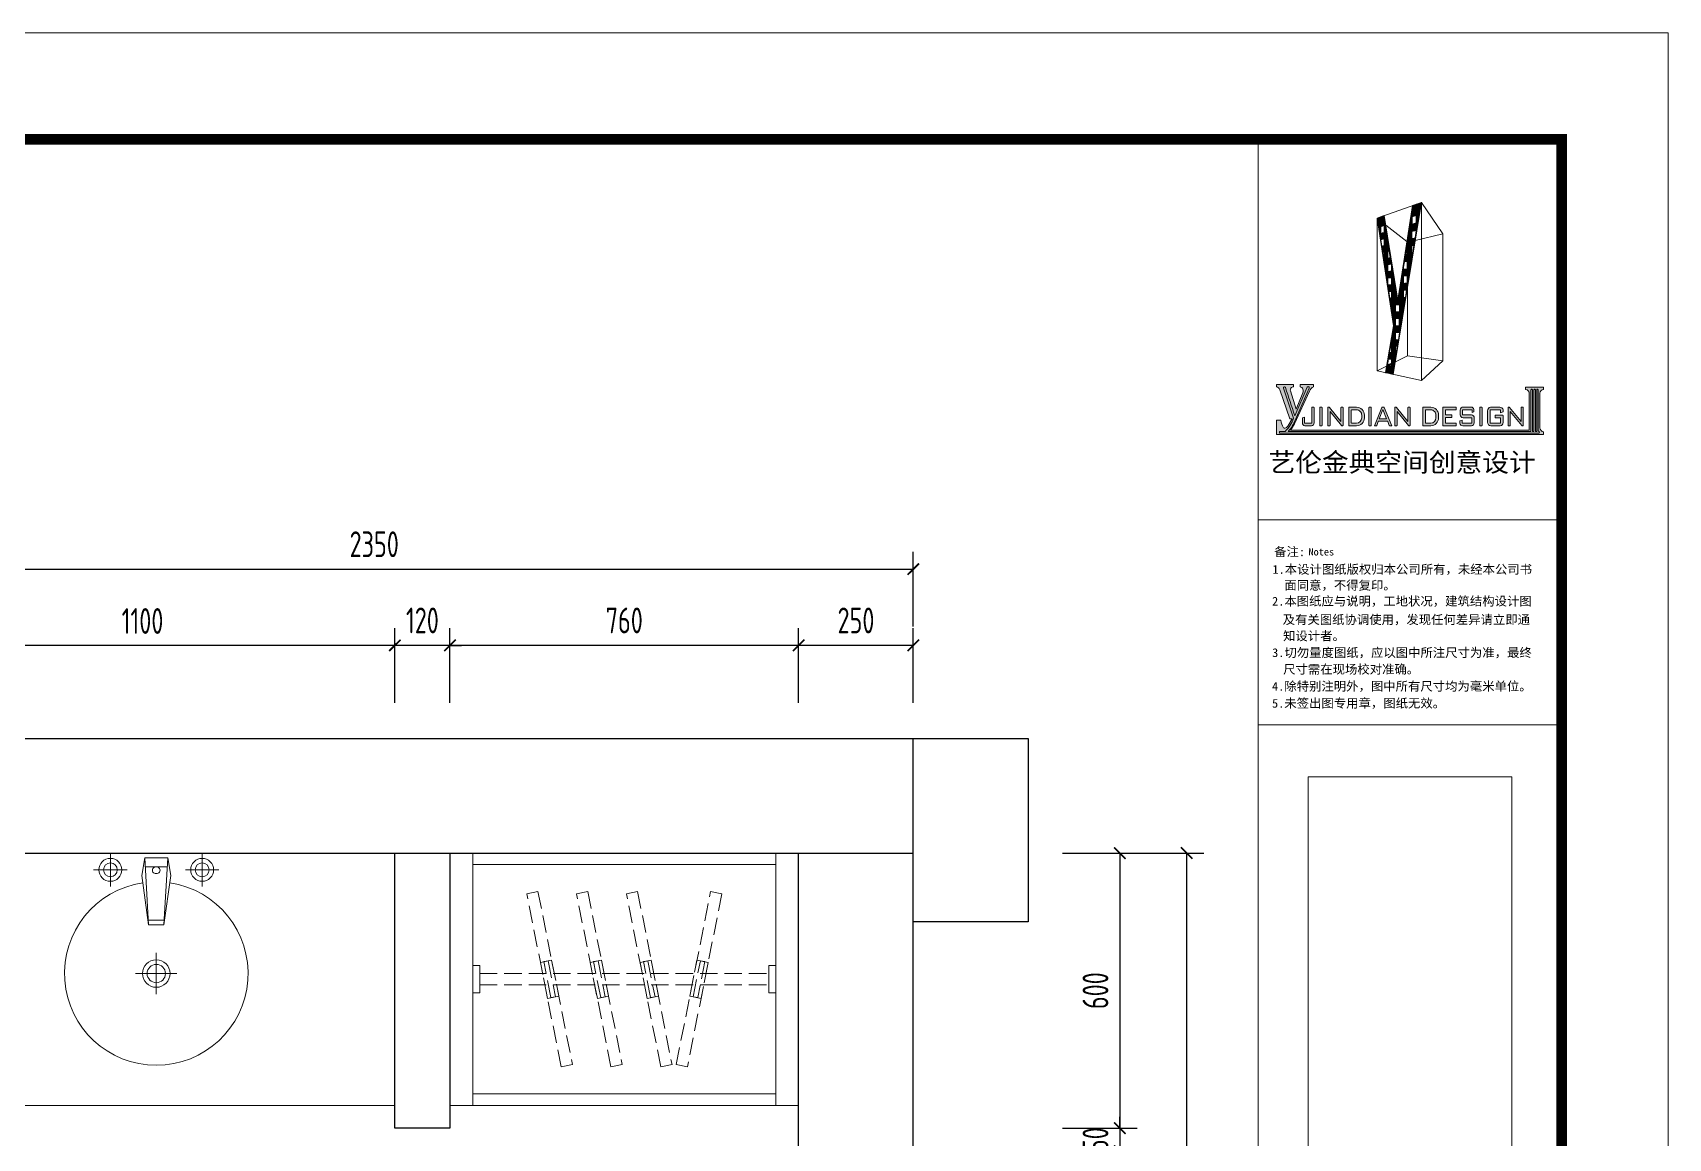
# Model space of a CAD drawing. Header units: millimetres. Extents: x 84706 to 155398, y -6776 to 36429.
# Drawn here: x 90898 to 94463, y 23745 to 26155 of the extents above; entities that cross this region are included whole.
import ezdxf
from ezdxf.enums import TextEntityAlignment as Align

# ---------------------------------------------------------------- set-up
doc = ezdxf.new("R2010")
doc.units = ezdxf.units.MM
doc.linetypes.add('DASH', pattern=[8.89, 6.35, -2.54])
doc.layers.get('Defpoints').update_dxf_attribs({"color": 250})
for name, color, linetype, lineweight in [('Drawing【图框、表格】', 150, 'Continuous', 0), ('FF-FIXT【洁具】', 31, 'Continuous', 0), ('FF-【活动成品家具】', 51, 'Continuous', 0), ('RC-dimensions', 44, 'Continuous', 0)]:
    doc.layers.add(name, color=color, linetype=linetype, lineweight=lineweight)
doc.layers.add('WALL_NEW【新建墙体】', color=4, linetype='Continuous')
doc.layers.add('WALL【墙体】', color=7, linetype='Continuous')
doc.styles.add('宋体', font='', dxfattribs={"width": 0.8})
doc.styles.add('尺寸标注', font='ARCHS.SHX', dxfattribs={"width": 0.8})
doc.styles.add('黑体', font='simhei.ttf', dxfattribs={"width": 0.7})
doc.styles.get('宋体').set_extended_font_data('SimSun')
doc.dimstyles.new('海龙1：25', dxfattribs={"dimscale": 25, "dimtxt": 2.25, "dimasz": 1, "dimexe": 1.5, "dimexo": 1, "dimgap": 1, "dimtad": 1, "dimdec": 0, "dimrnd": 5, "dimdsep": 46, "dimtxsty": '尺寸标注', "dimblk": 'ARCHTICK', "dimblk1": 'ARCHTICK', "dimblk2": 'ARCHTICK', "dimcen": 1, "dimclrd": 44, "dimclre": 44, "dimclrt": 2, "dimadec": 0, "dimazin": 0, "dimtfac": 1, "dimtdec": 0, "dimtix": 1, "dimtmove": 2, "dimatfit": 3, "dimldrblk": 'hl_arrow2', "dimfxl": 0, "dimarcsym": 0})

# ---------------------------------------------------------------- blocks, each defined once
blk = doc.blocks.new('_ArchTick')
at = {"color": 2, "linetype": 'ByBlock', "const_width": 0.15}
blk.add_lwpolyline([(-0.5, -0.5), (0.5, 0.5)], dxfattribs=at)
blk = doc.blocks.new('*D48')
at = {"layer": 'Defpoints', "color": 0, "transparency": 16777216}
for p in [(92967.6, 24366.4), (92967.6, 23766.4), (93267.6, 23766.4)]:
    blk.add_point(p, dxfattribs=at)
at = {"layer": 'RC-dimensions', "color": 44, "lineweight": -2, "transparency": 16777216}
for p, q in [((93142.6, 24366.4), (93305.1, 24366.4)), ((93267.6, 24366.4), (93267.6, 23766.4)), ((93142.6, 23766.4), (93305.1, 23766.4))]:
    blk.add_line(p, q, dxfattribs=at)
at = {"layer": 'RC-dimensions', "color": 44, "lineweight": -2, "transparency": 16777216, "xscale": 25, "yscale": 25, "zscale": 25}
for p, rotation in [((93267.6, 24366.4), 90), ((93267.6, 23766.4), 270)]:
    blk.add_blockref('_ArchTick', p, dxfattribs=dict(at, rotation=rotation))
at = {"layer": 'RC-dimensions', "color": 2, "transparency": 16777216, "insert": (93214.5, 24066.4), "char_height": 56.25, "attachment_point": 5, "rotation": 90, "style": '尺寸标注'}
blk.add_mtext('600', dxfattribs=at)
blk = doc.blocks.new('hl_arrow2')
at = {"color": 2}
blk.add_line((-0.22, 0), (-1, 0), dxfattribs=at)
blk.add_lwpolyline([(-0.22, 0), (-0.86, -0.69), (-0.65, -0.86), (0, 0), (-0.65, 0.86), (-0.86, 0.69)], close=True, dxfattribs=at)
for points in [[(-0.86, 0.69), (-0.65, 0.86), (-0.22, 0), (0, 0)], [(-0.86, -0.69), (-0.65, -0.86), (-0.22, 0), (0, 0)]]:
    blk.add_solid(points, dxfattribs=at)
blk = doc.blocks.new('*D49')
at = {"layer": 'Defpoints', "color": 0, "transparency": 16777216}
for p in [(92567.5, 24819.4), (92567.5, 24519.4), (92817.5, 24519.4)]:
    blk.add_point(p, dxfattribs=at)
at = {"layer": 'RC-dimensions', "color": 44, "lineweight": -2, "transparency": 16777216}
for p, q in [((92567.5, 24694.4), (92567.5, 24856.9)), ((92817.5, 24694.4), (92817.5, 24856.9)), ((92817.5, 24819.4), (92567.5, 24819.4))]:
    blk.add_line(p, q, dxfattribs=at)
at = {"layer": 'RC-dimensions', "color": 44, "lineweight": -2, "transparency": 16777216, "xscale": 25, "yscale": 25, "zscale": 25, "rotation": 180}
blk.add_blockref('_ArchTick', (92567.5, 24819.4), dxfattribs=at)
at = {"layer": 'RC-dimensions', "color": 44, "lineweight": -2, "transparency": 16777216, "xscale": 25, "yscale": 25, "zscale": 25}
blk.add_blockref('_ArchTick', (92817.5, 24819.4), dxfattribs=at)
at = {"layer": 'RC-dimensions', "color": 2, "transparency": 16777216, "insert": (92692.5, 24873.7), "char_height": 56.25, "attachment_point": 5, "style": '尺寸标注'}
blk.add_mtext('250', dxfattribs=at)
blk = doc.blocks.new('*D50')
at = {"layer": 'Defpoints', "color": 0, "transparency": 16777216}
for p in [(91807.5, 24819.4), (91807.5, 24519.4), (92567.5, 24519.4)]:
    blk.add_point(p, dxfattribs=at)
at = {"layer": 'RC-dimensions', "color": 44, "lineweight": -2, "transparency": 16777216}
for p, q in [((91807.5, 24694.4), (91807.5, 24856.9)), ((92567.5, 24694.4), (92567.5, 24856.9)), ((92567.5, 24819.4), (91807.5, 24819.4))]:
    blk.add_line(p, q, dxfattribs=at)
at = {"layer": 'RC-dimensions', "color": 44, "lineweight": -2, "transparency": 16777216, "xscale": 25, "yscale": 25, "zscale": 25, "rotation": 180}
blk.add_blockref('_ArchTick', (91807.5, 24819.4), dxfattribs=at)
at = {"layer": 'RC-dimensions', "color": 44, "lineweight": -2, "transparency": 16777216, "xscale": 25, "yscale": 25, "zscale": 25}
blk.add_blockref('_ArchTick', (92567.5, 24819.4), dxfattribs=at)
at = {"layer": 'RC-dimensions', "color": 2, "transparency": 16777216, "insert": (92187.5, 24873.7), "char_height": 56.25, "attachment_point": 5, "style": '尺寸标注'}
blk.add_mtext('760', dxfattribs=at)
blk = doc.blocks.new('洗手台40')
at = {"color": 8}
for p, q in [((194.8, 336.5), (194.8, 263.5)), ((231.3, 300), (158.3, 300)), ((-31.3, 245.1), (-31.3, 154.9)), ((182.2, 231.4), (74.6, 216.7)), ((221.1, 225), (74.6, 216.7)), ((74.6, 216.7), (74.6, 200)), ((84.7, 217.2), (84.7, 200)), ((221.1, 225), (182.2, 231.4)), ((201.4, 223.9), (201.4, 200)), ((221.1, 225), (221.1, 200)), ((13.8, 200), (-76.3, 200)), ((74.6, 183.3), (74.6, 200)), ((221.1, 175), (74.6, 183.3)), ((182.2, 168.6), (74.6, 183.3)), ((84.7, 182.8), (84.7, 200)), ((201.4, 176.1), (201.4, 200)), ((221.1, 175), (221.1, 200)), ((221.1, 175), (182.2, 168.6)), ((194.8, 136.5), (194.8, 63.5)), ((231.3, 100), (158.3, 100))]:
    blk.add_line(p, q, dxfattribs=at)
for centre, radius in [((194.8, 300), 25), ((194.8, 300), 15), ((-31.3, 200), 30), ((-31.3, 200), 20), ((194.8, 100), 25), ((194.8, 100), 15)]:
    blk.add_circle(centre, radius, dxfattribs=at)
blk.add_arc((-31.3, 200), 200, 8.4238, 351.5762)
for centre, start, end in [((194, 201.2), 350.5252, 189.4748), ((194, 198.8), 170.5252, 9.4748)]:
    blk.add_arc(centre, 7.19, start, end, dxfattribs=at)
blk = doc.blocks.new('*D51')
at = {"layer": 'Defpoints', "color": 0, "transparency": 16777216}
for p in [(90587.5, 24819.4), (90587.5, 24519.4), (91687.5, 24519.4)]:
    blk.add_point(p, dxfattribs=at)
at = {"layer": 'RC-dimensions', "color": 44, "lineweight": -2, "transparency": 16777216}
for p, q in [((90587.5, 24694.4), (90587.5, 24856.9)), ((91687.5, 24694.4), (91687.5, 24856.9)), ((91687.5, 24819.4), (90587.5, 24819.4))]:
    blk.add_line(p, q, dxfattribs=at)
at = {"layer": 'RC-dimensions', "color": 44, "lineweight": -2, "transparency": 16777216, "xscale": 25, "yscale": 25, "zscale": 25, "rotation": 180}
blk.add_blockref('_ArchTick', (90587.5, 24819.4), dxfattribs=at)
at = {"layer": 'RC-dimensions', "color": 44, "lineweight": -2, "transparency": 16777216, "xscale": 25, "yscale": 25, "zscale": 25}
blk.add_blockref('_ArchTick', (91687.5, 24819.4), dxfattribs=at)
at = {"layer": 'RC-dimensions', "color": 2, "transparency": 16777216, "insert": (91137.5, 24872.5), "char_height": 56.25, "attachment_point": 5, "style": '尺寸标注'}
blk.add_mtext('1100', dxfattribs=at)
blk = doc.blocks.new('*D52')
at = {"layer": 'Defpoints', "color": 0, "transparency": 16777216}
for p in [(91687.5, 24819.4), (91687.5, 24519.4), (91807.5, 24519.4)]:
    blk.add_point(p, dxfattribs=at)
at = {"layer": 'RC-dimensions', "color": 44, "lineweight": -2, "transparency": 16777216}
for p, q in [((91687.5, 24694.4), (91687.5, 24856.9)), ((91807.5, 24694.4), (91807.5, 24856.9)), ((91687.5, 24819.4), (91662.5, 24819.4)), ((91807.5, 24819.4), (91687.5, 24819.4)), ((91807.5, 24819.4), (91832.5, 24819.4))]:
    blk.add_line(p, q, dxfattribs=at)
at = {"layer": 'RC-dimensions', "color": 44, "lineweight": -2, "transparency": 16777216, "xscale": 25, "yscale": 25, "zscale": 25}
blk.add_blockref('_ArchTick', (91687.5, 24819.4), dxfattribs=at)
at = {"layer": 'RC-dimensions', "color": 44, "lineweight": -2, "transparency": 16777216, "xscale": 25, "yscale": 25, "zscale": 25, "rotation": 180}
blk.add_blockref('_ArchTick', (91807.5, 24819.4), dxfattribs=at)
at = {"layer": 'RC-dimensions', "color": 2, "transparency": 16777216, "insert": (91747.5, 24873.7), "char_height": 56.25, "attachment_point": 5, "style": '尺寸标注'}
blk.add_mtext('120', dxfattribs=at)
blk = doc.blocks.new('*D58')
at = {"layer": 'Defpoints', "color": 0, "transparency": 16777216}
for p in [(92967.6, 23766.4), (92967.6, 23716.4), (93267.6, 23716.4)]:
    blk.add_point(p, dxfattribs=at)
at = {"layer": 'RC-dimensions', "color": 44, "lineweight": -2, "transparency": 16777216}
for p, q in [((93267.6, 23766.4), (93267.6, 23791.4)), ((93142.6, 23766.4), (93305.1, 23766.4)), ((93267.6, 23766.4), (93267.6, 23716.4)), ((93142.6, 23716.4), (93305.1, 23716.4)), ((93267.6, 23716.4), (93267.6, 23691.4))]:
    blk.add_line(p, q, dxfattribs=at)
at = {"layer": 'RC-dimensions', "color": 44, "lineweight": -2, "transparency": 16777216, "xscale": 25, "yscale": 25, "zscale": 25}
for p, rotation in [((93267.6, 23766.4), 270), ((93267.6, 23716.4), 90)]:
    blk.add_blockref('_ArchTick', p, dxfattribs=dict(at, rotation=rotation))
at = {"layer": 'RC-dimensions', "color": 2, "transparency": 16777216, "insert": (93214.5, 23741.4), "char_height": 56.25, "attachment_point": 5, "rotation": 90, "style": '尺寸标注'}
blk.add_mtext('50', dxfattribs=at)
blk = doc.blocks.new('海龍_09052443')
at = {"linetype": 'Continuous'}
h = blk.add_hatch(dxfattribs=at)
h.set_pattern_fill('ANSI31', color=256, scale=1.69344, angle=135)
h.set_pattern_definition([(180, (5592.6876, -2616.6764), (-8e-16, -2.688336), [])])
h.paths.add_polyline_path([(9297.8, -864), (9297.8, -898.5), (9317.9, -892.8), (9317.9, -857.4)], flags=16)
h.paths.add_polyline_path([(9297.5, -932.4), (9297.5, -967.2), (9312.4, -963.1), (9318, -927.6)], flags=16)
h.paths.add_polyline_path([(9297.7, -1000.9), (9297.6, -1035.6), (9300.9, -1034.9), (9307, -999)], flags=16)
h.paths.add_polyline_path([(9275.3, -1039.9), (9275.3, -1006.2), (9273.1, -1006.2), (9268.1, -1041.6)], flags=16)
h.paths.add_polyline_path([(9258.5, -1110), (9275, -1107.9), (9275, -1073.3), (9262.6, -1075.7), (9258.5, -1099.6)], flags=16)
h.paths.add_polyline_path([(9258.2, -1143.1), (9258.2, -1176.9), (9274.7, -1174.9), (9274.7, -1140.6)], flags=16)
h.paths.add_polyline_path([(9258.3, -1209.6), (9258.3, -1243.5), (9266.6, -1242.7), (9272.2, -1208.1)], flags=16)
h.paths.add_polyline_path([(9235.6, -1244.2), (9238.3, -1244.3), (9238.3, -1230.2), (9237.7, -1230.2)], flags=16)
h.paths.add_polyline_path([(9258.3, -1275.9), (9258.3, -1289.6), (9258.8, -1289.6), (9261, -1275.9)], flags=16)
h.paths.add_polyline_path([(9185, -1559), (9201.6, -1551.3), (9201.6, -1532.9), (9186.2, -1531.4)], flags=16)
h.paths.add_polyline_path([(9220.2, -1471.5), (9220.2, -1504.4), (9223.1, -1504.4), (9228.6, -1472.1)], flags=16)
h.paths.add_polyline_path([(9197.7, -1469.1), (9201.5, -1469.1), (9201.5, -1501.6), (9192.4, -1500)], flags=16)
h.paths.add_polyline_path([(9220.3, -1407.1), (9220.3, -1439.3), (9233.7, -1441), (9239, -1407.9)], flags=16)
h.paths.add_polyline_path([(9220.1, -1341.7), (9238.2, -1341.7), (9238.2, -1375.6), (9220.1, -1375.6)], flags=16)
h.paths.add_polyline_path([(9220.3, -1276.6), (9238.4, -1276.6), (9238.4, -1310), (9220.3, -1310)], flags=16)
h.paths.add_polyline_path([(9201.7, -1277.4), (9201.7, -1291.2), (9200.8, -1291.2), (9199.1, -1277.4)], flags=16)
h.paths.add_polyline_path([(9201.5, -1213.8), (9201.5, -1246.3), (9193.9, -1246.3), (9189.1, -1214.3)], flags=16)
h.paths.add_polyline_path([(9220.3, -1215.3), (9220.3, -1245), (9225.6, -1245), (9221.3, -1215.3)], flags=16)
h.paths.add_polyline_path([(9201.5, -1150.1), (9201.5, -1182.3), (9185, -1184), (9185, -1151.7)], flags=16)
h.paths.add_polyline_path([(9184.9, -1088.5), (9184.9, -1121.3), (9201.6, -1118.2), (9201.6, -1086.1)], flags=16)
h.paths.add_polyline_path([(9167, -1029.7), (9167, -1061.4), (9165, -1061.4), (9160.7, -1031.2)], flags=16)
h.paths.add_polyline_path([(9184.9, -1025.5), (9184.9, -1057.7), (9195.6, -1055.7), (9190.8, -1024.9)], flags=16)
h.paths.add_polyline_path([(9166.9, -999.2), (9166.9, -967.4), (9151.2, -971.6), (9155.9, -1001.9)], flags=16)
h.paths.add_polyline_path([(9150.9, -910.4), (9167.1, -905), (9167.1, -937), (9150.9, -941.6)], flags=16)
h.paths.add_polyline_path([(9134.2, -869.8), (9210.3, -1375.9), (9173.3, -1595.4), (9209.7, -1603.4), (9341.8, -796.8), (9299.8, -811.6), (9230.8, -1254.6), (9167.1, -858.3)])
edge = h.paths.add_edge_path(flags=16)
edge.add_line((9188.5, -1562.9), (9201.4, -1556.1))
edge.add_line((9201.4, -1556.1), (9201.4, -1565.1))
edge.add_line((9201.4, -1565.1), (9188.7, -1562.8))
h = blk.add_hatch(color=256, dxfattribs=at)
h.dxf.hatch_style = 1
h.paths.add_polyline_path([(9830.4, -1663), (9830.4, -1674.3, -0.378411), (9848, -1693.4), (9848, -1865), (8727.3, -1865, 0.067121), (8745.9, -1836.3), (8816.2, -1681.9, -0.171185), (8835.6, -1661.8), (8835.6, -1651.3), (8772.6, -1651.3), (8772.6, -1661.5, -0.43255), (8786.5, -1688.8), (8755.1, -1767), (8727.6, -1681.3, -0.517739), (8742, -1661.7), (8742, -1651.2), (8661.7, -1651.2), (8661.7, -1661.9, -0.258587), (8677.1, -1675.3), (8725, -1811.9), (8734.9, -1811.9), (8714.5, -1846.4, -0.216984), (8702.7, -1855.8, -0.388186), (8693.3, -1851.5, -0.125983), (8682.9, -1818.8), (8661.5, -1818.8), (8661.5, -1885.2), (9915.2, -1885.2), (9915.2, -1873.5, -0.382762), (9897.9, -1854.7), (9897.9, -1691.7, -0.402491), (9915.1, -1673.8), (9915.1, -1663)])
h = blk.add_hatch(color=256, dxfattribs=at)
h.dxf.hatch_style = 1
edge = h.paths.add_edge_path()
edge.add_line((9748.4, -1842.7), (9748.4, -1759.5))
edge.add_arc((9750.3, -1759.5), 1.88, 90, 180, ccw=False)
edge.add_line((9750.3, -1757.6), (9754.4, -1757.6))
edge.add_arc((9754.4, -1759.5), 1.88, 39.06121, 90, ccw=False)
edge.add_line((9755.8, -1758.3), (9809.9, -1825))
edge.add_line((9809.9, -1825), (9809.9, -1759.6))
edge.add_arc((9811.8, -1759.6), 1.88, 90, 180, ccw=False)
edge.add_line((9811.8, -1757.7), (9817.5, -1757.7))
edge.add_arc((9817.5, -1759.6), 1.88, 0, 90, ccw=False)
edge.add_line((9819.4, -1759.6), (9819.4, -1842.6))
edge.add_arc((9817.5, -1842.6), 1.88, -90, 0, ccw=False)
edge.add_line((9817.5, -1844.5), (9813.9, -1844.5))
edge.add_arc((9813.9, -1842.6), 1.88, 219.0942, 270, ccw=False)
edge.add_line((9812.4, -1843.8), (9758.5, -1777.4))
edge.add_line((9758.5, -1777.4), (9758.5, -1842.7))
edge.add_arc((9756.7, -1842.7), 1.88, -90, 0, ccw=False)
edge.add_line((9756.7, -1844.6), (9750.3, -1844.6))
edge.add_arc((9750.3, -1842.7), 1.88, 180, 270, ccw=False)
edge = h.paths.add_edge_path(flags=16)
edge.add_line((9361, -1772.1), (9361, -1830.5))
edge.add_arc((9362.9, -1830.5), 1.88, 180, 270)
edge.add_line((9362.9, -1832.4), (9385.5, -1832.4))
edge.add_arc((9384.6, -1807.2), 25.2, 272.21688, 359.79337)
edge.add_line((9409.7, -1807.3), (9409.7, -1794.8))
edge.add_arc((9386, -1794), 23.8, 358.10099, 450.40626)
edge.add_line((9385.8, -1770.2), (9362.9, -1770.2))
edge.add_arc((9362.9, -1772.1), 1.88, 90, 180)
edge = h.paths.add_edge_path()
edge.add_line((9348.6, -1759.7), (9348.6, -1842.9))
edge.add_arc((9350.5, -1842.9), 1.88, 180, 270)
edge.add_line((9350.5, -1844.8), (9385.8, -1844.8))
edge.add_arc((9384.6, -1807.2), 37.6, 271.81423, 359.8309)
edge.add_line((9422.2, -1807.4), (9422.2, -1795))
edge.add_arc((9386, -1794), 36.2, 358.46063, 450.32932)
edge.add_line((9385.8, -1757.8), (9350.5, -1757.8))
edge.add_arc((9350.5, -1759.7), 1.88, 90, 180)
edge = h.paths.add_edge_path()
edge.add_line((9217.4, -1842.7), (9217.4, -1759.5))
edge.add_arc((9219.3, -1759.5), 1.88, 90, 180, ccw=False)
edge.add_line((9219.3, -1757.6), (9223.3, -1757.6))
edge.add_arc((9223.3, -1759.5), 1.88, 39.06121, 90, ccw=False)
edge.add_line((9224.8, -1758.3), (9278.9, -1825))
edge.add_line((9278.9, -1825), (9278.9, -1759.6))
edge.add_arc((9280.8, -1759.6), 1.88, 90, 180, ccw=False)
edge.add_line((9280.8, -1757.7), (9286.5, -1757.7))
edge.add_arc((9286.5, -1759.6), 1.88, 0, 90, ccw=False)
edge.add_line((9288.4, -1759.6), (9288.4, -1842.6))
edge.add_arc((9286.5, -1842.6), 1.88, 270, 360, ccw=False)
edge.add_line((9286.5, -1844.5), (9282.9, -1844.5))
edge.add_arc((9282.9, -1842.6), 1.88, 219.0942, 270, ccw=False)
edge.add_line((9281.4, -1843.8), (9227.5, -1777.4))
edge.add_line((9227.5, -1777.4), (9227.5, -1842.7))
edge.add_arc((9225.6, -1842.7), 1.88, -90, 0, ccw=False)
edge.add_line((9225.6, -1844.6), (9219.3, -1844.6))
edge.add_arc((9219.3, -1842.7), 1.88, 180, 270, ccw=False)
edge = h.paths.add_edge_path()
edge.add_line((9617.7, -1757.8), (9624.7, -1757.8))
edge.add_arc((9624.7, -1759.6), 1.88, 0, 90, ccw=False)
edge.add_line((9626.5, -1759.6), (9626.5, -1842.6))
edge.add_arc((9624.7, -1842.6), 1.88, -90, 0, ccw=False)
edge.add_line((9624.7, -1844.5), (9617.7, -1844.5))
edge.add_arc((9617.7, -1842.6), 1.88, 180, 270, ccw=False)
edge.add_line((9615.9, -1842.6), (9615.9, -1759.6))
edge.add_arc((9617.7, -1759.6), 1.88, 90, 180, ccw=False)
edge = h.paths.add_edge_path()
edge.add_line((9097.5, -1757.8), (9104.4, -1757.8))
edge.add_arc((9104.4, -1759.6), 1.88, 0, 90, ccw=False)
edge.add_line((9106.3, -1759.6), (9106.3, -1842.6))
edge.add_arc((9104.4, -1842.6), 1.88, -90, 0, ccw=False)
edge.add_line((9104.4, -1844.5), (9097.5, -1844.5))
edge.add_arc((9097.5, -1842.6), 1.88, 180, 270, ccw=False)
edge.add_line((9095.7, -1842.6), (9095.7, -1759.6))
edge.add_arc((9097.5, -1759.6), 1.88, 90, 180, ccw=False)
edge = h.paths.add_edge_path()
edge.add_line((9713.3, -1783.2), (9713.3, -1772))
edge.add_arc((9711.4, -1772), 1.88, 360, 450)
edge.add_line((9711.4, -1770.1), (9665.7, -1770.1))
edge.add_arc((9665.7, -1772), 1.88, 90, 180)
edge.add_line((9663.9, -1772), (9663.9, -1830.1))
edge.add_arc((9665.7, -1830.1), 1.88, 180, 270)
edge.add_line((9665.7, -1832), (9711.3, -1832))
edge.add_arc((9711.3, -1830.1), 1.88, 270, 360)
edge.add_line((9713.2, -1830.1), (9713.2, -1809.6))
edge.add_arc((9711.3, -1809.6), 1.88, 0, 90)
edge.add_line((9711.3, -1807.8), (9689.5, -1807.8))
edge.add_arc((9689.5, -1805.9), 1.88, 180, 270, ccw=False)
edge.add_line((9687.6, -1805.9), (9687.6, -1797.1))
edge.add_arc((9689.5, -1797.1), 1.88, 90, 180, ccw=False)
edge.add_line((9689.5, -1795.2), (9723.1, -1795.2))
edge.add_arc((9723.1, -1797.1), 1.88, 0, 90, ccw=False)
edge.add_line((9725, -1797.1), (9725, -1829.4))
edge.add_arc((9708.9, -1829.4), 16.1, -79.13578, 0, ccw=False)
edge.add_line((9712, -1845.2), (9668.2, -1845.2))
edge.add_arc((9669.3, -1828.2), 17.1, 179.59355, 266.5492, ccw=False)
edge.add_line((9652.2, -1828), (9652.2, -1774.2))
edge.add_arc((9669.5, -1774.2), 17.4, 101.79767, 180, ccw=False)
edge.add_line((9666, -1757.2), (9709.5, -1757.2))
edge.add_arc((9709.5, -1772.8), 15.6, 7.87359, 90, ccw=False)
edge.add_line((9725, -1770.6), (9725, -1779.9))
edge.add_line((9725, -1779.9), (9713.3, -1783.2))
edge = h.paths.add_edge_path()
edge.add_line((9579.3, -1782.9), (9579.3, -1772))
edge.add_arc((9577.4, -1772), 1.88, 360, 450)
edge.add_line((9577.4, -1770.1), (9536.1, -1770.1))
edge.add_arc((9536.1, -1772), 1.88, 90, 180)
edge.add_line((9534.3, -1772), (9534.3, -1791.4))
edge.add_arc((9536.1, -1791.4), 1.88, 180, 270)
edge.add_line((9536.1, -1793.3), (9576.9, -1793.3))
edge.add_arc((9576.9, -1805.7), 12.4, -7.60962, 90, ccw=False)
edge.add_line((9589.2, -1807.3), (9589.2, -1831.2))
edge.add_arc((9575.3, -1831.2), 13.9, -83.00491, 0, ccw=False)
edge.add_line((9577, -1845), (9536.1, -1845))
edge.add_arc((9536.1, -1830.7), 14.3, 186.14085, 270, ccw=False)
edge.add_line((9522, -1832.2), (9522, -1821.6))
edge.add_line((9522, -1821.6), (9532.4, -1818.5))
edge.add_line((9532.4, -1818.5), (9532.4, -1830.2))
edge.add_arc((9534.3, -1830.2), 1.88, 180, 270)
edge.add_line((9534.3, -1832.1), (9577.2, -1832.1))
edge.add_arc((9577.2, -1830.2), 1.88, 270, 360)
edge.add_line((9579, -1830.2), (9579, -1809))
edge.add_arc((9577.2, -1809), 1.88, 360, 450)
edge.add_line((9577.2, -1807.1), (9537.5, -1807.1))
edge.add_arc((9537.5, -1793.7), 13.4, 176.88815, 270, ccw=False)
edge.add_line((9524.2, -1793), (9524.2, -1770.8))
edge.add_arc((9537.8, -1770.8), 13.7, 84.55207, 180, ccw=False)
edge.add_line((9539.1, -1757.2), (9574.4, -1757.2))
edge.add_arc((9574.4, -1771.5), 14.3, 9.5037, 90, ccw=False)
edge.add_line((9588.5, -1769.1), (9588.5, -1779.1))
edge.add_line((9588.5, -1779.1), (9579.3, -1782.9))
edge = h.paths.add_edge_path()
edge.add_line((9504.9, -1768.4), (9504.9, -1759.3))
edge.add_arc((9503, -1759.3), 1.88, 0, 90)
edge.add_line((9503, -1757.4), (9444.3, -1757.4))
edge.add_arc((9444.3, -1759.3), 1.88, 90, 180)
edge.add_line((9442.4, -1759.3), (9442.4, -1843.2))
edge.add_arc((9444.3, -1843.2), 1.88, 180, 270)
edge.add_line((9444.3, -1845.1), (9503.7, -1845.1))
edge.add_arc((9503.7, -1843.2), 1.88, 270, 360)
edge.add_line((9505.5, -1843.2), (9505.5, -1834))
edge.add_arc((9503.7, -1834), 1.88, 0, 90)
edge.add_line((9503.7, -1832.2), (9456, -1832.2))
edge.add_arc((9456, -1830.3), 1.88, 180, 270, ccw=False)
edge.add_line((9454.1, -1830.3), (9454.1, -1807.6))
edge.add_arc((9456, -1807.6), 1.88, 90, 180, ccw=False)
edge.add_line((9456, -1805.7), (9483.3, -1805.7))
edge.add_arc((9483.3, -1803.8), 1.88, 270, 360)
edge.add_line((9485.2, -1803.8), (9485.2, -1795.2))
edge.add_arc((9483.3, -1795.2), 1.88, 360, 450)
edge.add_line((9483.3, -1793.3), (9456.2, -1793.3))
edge.add_arc((9456.2, -1791.4), 1.88, 180, 270, ccw=False)
edge.add_line((9454.3, -1791.4), (9454.3, -1772.1))
edge.add_arc((9456.2, -1772.1), 1.88, 90, 180, ccw=False)
edge.add_line((9456.2, -1770.3), (9503, -1770.3))
edge.add_arc((9503, -1768.4), 1.88, 270, 360)
h.paths.add_polyline_path([(9144.1, -1812.1), (9161.4, -1767.9), (9178.7, -1812.1)], flags=16)
edge = h.paths.add_edge_path()
edge.add_line((9121.4, -1844.5), (9155.6, -1758.7))
edge.add_arc((9157.4, -1759.4), 1.88, 90, 158.21813, ccw=False)
edge.add_line((9157.4, -1757.6), (9166, -1757.6))
edge.add_arc((9166, -1759.4), 1.88, 22.60074, 90, ccw=False)
edge.add_line((9167.8, -1758.7), (9203.5, -1844.5))
edge.add_line((9203.5, -1844.5), (9192.5, -1844.5))
edge.add_arc((9192.5, -1842.6), 1.88, 200.61935, 270, ccw=False)
edge.add_line((9190.8, -1843.3), (9183.7, -1824.5))
edge.add_arc((9181.9, -1825.2), 1.88, 20.61935, 90)
edge.add_line((9181.9, -1823.3), (9141.4, -1823.3))
edge.add_arc((9141.4, -1825.2), 1.88, 90, 159.73293)
edge.add_line((9139.7, -1824.5), (9132.7, -1843.3))
edge.add_arc((9131, -1842.6), 1.88, 270, 339.73293, ccw=False)
edge.add_line((9131, -1844.5), (9121.4, -1844.5))
edge = h.paths.add_edge_path(flags=16)
edge.add_line((9013.1, -1772.1), (9013.1, -1830.5))
edge.add_arc((9015, -1830.5), 1.88, 180, 270)
edge.add_line((9015, -1832.4), (9037.6, -1832.4))
edge.add_arc((9036.7, -1807.2), 25.2, 272.21688, 359.79337)
edge.add_line((9061.8, -1807.3), (9061.8, -1794.8))
edge.add_arc((9038.1, -1794), 23.8, 358.10099, 450.40626)
edge.add_line((9037.9, -1770.2), (9015, -1770.2))
edge.add_arc((9015, -1772.1), 1.88, 90, 180)
edge = h.paths.add_edge_path()
edge.add_line((9000.7, -1759.7), (9000.7, -1842.9))
edge.add_arc((9002.6, -1842.9), 1.88, 180, 270)
edge.add_line((9002.6, -1844.8), (9037.9, -1844.8))
edge.add_arc((9036.7, -1807.2), 37.6, 271.81423, 359.8309)
edge.add_line((9074.3, -1807.4), (9074.3, -1795))
edge.add_arc((9038.1, -1794), 36.2, 358.46063, 450.32932)
edge.add_line((9037.9, -1757.8), (9002.6, -1757.8))
edge.add_arc((9002.6, -1759.7), 1.88, 90, 180)
edge = h.paths.add_edge_path()
edge.add_line((8903.1, -1842.7), (8903.1, -1759.5))
edge.add_arc((8904.9, -1759.5), 1.88, 90, 180, ccw=False)
edge.add_line((8904.9, -1757.6), (8909, -1757.6))
edge.add_arc((8909, -1759.5), 1.88, 39.06121, 90, ccw=False)
edge.add_line((8910.4, -1758.3), (8964.5, -1825))
edge.add_line((8964.5, -1825), (8964.5, -1759.6))
edge.add_arc((8966.4, -1759.6), 1.88, 90, 180, ccw=False)
edge.add_line((8966.4, -1757.7), (8972.2, -1757.7))
edge.add_arc((8972.2, -1759.6), 1.88, 0, 90, ccw=False)
edge.add_line((8974.1, -1759.6), (8974.1, -1842.6))
edge.add_arc((8972.2, -1842.6), 1.88, 270, 360, ccw=False)
edge.add_line((8972.2, -1844.5), (8968.5, -1844.5))
edge.add_arc((8968.5, -1842.6), 1.88, 219.0942, 270, ccw=False)
edge.add_line((8967.1, -1843.8), (8913.2, -1777.4))
edge.add_line((8913.2, -1777.4), (8913.2, -1842.7))
edge.add_arc((8911.3, -1842.7), 1.88, -90, 0, ccw=False)
edge.add_line((8911.3, -1844.6), (8904.9, -1844.6))
edge.add_arc((8904.9, -1842.7), 1.88, 180, 270, ccw=False)
edge = h.paths.add_edge_path()
edge.add_line((8867.1, -1757.8), (8874, -1757.8))
edge.add_arc((8874, -1759.6), 1.88, 0, 90, ccw=False)
edge.add_line((8875.9, -1759.6), (8875.9, -1842.6))
edge.add_arc((8874, -1842.6), 1.88, -90, 0, ccw=False)
edge.add_line((8874, -1844.5), (8867.1, -1844.5))
edge.add_arc((8867.1, -1842.6), 1.88, 180, 270, ccw=False)
edge.add_line((8865.2, -1842.6), (8865.2, -1759.6))
edge.add_arc((8867.1, -1759.6), 1.88, 90, 180, ccw=False)
edge = h.paths.add_edge_path()
edge.add_line((8829.9, -1757.6), (8836.7, -1757.6))
edge.add_arc((8836.7, -1759.5), 1.88, 0, 90, ccw=False)
edge.add_line((8838.5, -1759.5), (8838.5, -1830.8))
edge.add_arc((8824.9, -1830.8), 13.6, -84.08979, 0, ccw=False)
edge.add_line((8826.3, -1844.3), (8795.5, -1844.3))
edge.add_arc((8795.5, -1832.6), 11.7, 174.43415, 270, ccw=False)
edge.add_line((8783.8, -1831.5), (8783.8, -1807.1))
edge.add_line((8783.8, -1807.1), (8793.7, -1804.1))
edge.add_line((8793.7, -1804.1), (8793.7, -1830.6))
edge.add_arc((8795.6, -1830.6), 1.88, 180, 270)
edge.add_line((8795.6, -1832.5), (8826.1, -1832.5))
edge.add_arc((8826.1, -1830.6), 1.88, 270, 360)
edge.add_line((8828, -1830.6), (8828, -1759.5))
edge.add_arc((8829.9, -1759.5), 1.88, 90, 180, ccw=False)
for p, q in [((8576.7, -500), (10000, -500)), ((8576.7, -14350), (8576.7, -500)), ((10000, -500), (10000, -14350)), ((8576.7, -2286.2), (10000, -2286.2)), ((8576.7, -3247.4), (10000, -3247.4)), ((8810, -9002.6), (8810, -3491.7)), ((8810, -3491.7), (9766.7, -3491.7)), ((9766.7, -3491.7), (9766.7, -9002.6))]:
    blk.add_line(p, q)
blk.add_lwpolyline([(-10500, -14850), (10500, -14850), (10500, 0), (-10500, 0)], close=True)
at = {"const_width": 50}
blk.add_lwpolyline([(-9250, -14350), (10000, -14350), (10000, -500), (-9250, -500)], close=True, dxfattribs=at)
at = {"linetype": 'Continuous'}
for points in [[(9134.2, -869.8), (9341.8, -796.8), (9442.5, -943.3), (9442.5, -1540.7), (9341.8, -1632.4), (9134.2, -1586.8)], [(9150.9, -910.4), (9167.1, -905), (9167.1, -937), (9150.9, -941.6)], [(9201.7, -1277.4), (9201.7, -1291.2), (9200.8, -1291.2), (9199.1, -1277.4)], [(9220.3, -1276.6), (9238.4, -1276.6), (9238.4, -1310), (9220.3, -1310)], [(9258.3, -1275.9), (9258.3, -1289.6), (9258.8, -1289.6), (9261, -1275.9)], [(9220.1, -1341.7), (9238.2, -1341.7), (9238.2, -1375.6), (9220.1, -1375.6)], [(9144.1, -1812.1), (9161.4, -1767.9), (9178.7, -1812.1)]]:
    blk.add_lwpolyline(points, close=True, dxfattribs=at)
for points in [[(9134.2, -869.8), (9210.3, -1375.9), (9173.3, -1595.4), (9209.7, -1603.4), (9341.8, -796.8), (9299.8, -811.6), (9230.8, -1254.6), (9167.1, -858.3), (9134.2, -869.8)], [(9341.8, -796.8), (9341.8, -1632.4)], [(9174.2, -902.5), (9273.5, -980.4)], [(9297.8, -864), (9297.8, -898.5), (9317.9, -892.8), (9317.9, -857.4), (9297.8, -864)], [(9166.9, -999.2), (9166.9, -967.4), (9151.2, -971.6), (9155.9, -1001.9), (9166.9, -999.2)], [(9297.5, -932.4), (9297.5, -967.2), (9312.4, -963.1), (9318, -927.6), (9297.5, -932.4)], [(9442.5, -943.3), (9312.5, -975.4)], [(9167, -1029.7), (9167, -1061.4), (9165, -1061.4), (9160.7, -1031.2), (9167, -1029.7)], [(9184.9, -1025.5), (9184.9, -1057.7), (9195.6, -1055.7), (9190.8, -1024.9), (9184.9, -1025.5)], [(9258.5, -1110), (9275, -1107.9), (9275, -1073.3), (9262.6, -1075.7), (9258.5, -1099.6), (9258.5, -1110)], [(9275.3, -1039.9), (9275.3, -1006.2), (9273.1, -1006.2), (9268.1, -1041.6), (9275.3, -1039.9)], [(9297.7, -1000.9), (9297.6, -1035.6), (9300.9, -1034.9), (9307, -999), (9297.7, -1000.9)], [(9184.9, -1088.5), (9184.9, -1121.3), (9201.6, -1118.2), (9201.6, -1086.1), (9184.9, -1088.5)], [(9201.5, -1150.1), (9201.5, -1182.3), (9185, -1184), (9185, -1151.7), (9201.5, -1150.1)], [(9258.2, -1143.1), (9258.2, -1176.9), (9274.7, -1174.9), (9274.7, -1140.6), (9258.2, -1143.1)], [(9201.5, -1213.8), (9201.5, -1246.3), (9193.9, -1246.3), (9189.1, -1214.3), (9201.5, -1213.8)], [(9220.3, -1215.3), (9220.3, -1245), (9225.6, -1245), (9221.3, -1215.3), (9220.3, -1215.3)], [(9258.3, -1209.6), (9258.3, -1243.5), (9266.6, -1242.7), (9272.2, -1208.1), (9258.3, -1209.6)], [(9277.2, -1516), (9277.2, -1190.9)], [(9235.6, -1244.2), (9238.3, -1244.3), (9238.3, -1230.2), (9237.7, -1230.2), (9235.6, -1244.2)], [(9220.3, -1407.1), (9220.3, -1439.3), (9233.7, -1441), (9239, -1407.9), (9220.3, -1407.1)], [(9277.2, -1516), (9134.2, -1586.8)], [(9185, -1559), (9201.6, -1551.3), (9201.6, -1532.9), (9186.2, -1531.4), (9185, -1559)], [(9197.7, -1469.1), (9201.5, -1469.1), (9201.5, -1501.6), (9192.4, -1500), (9197.7, -1469.1)], [(9220.2, -1471.5), (9220.2, -1504.4), (9223.1, -1504.4), (9228.6, -1472.1), (9220.2, -1471.5)], [(9277.2, -1516), (9442.5, -1540.7)], [(9188.5, -1562.9), (9201.4, -1556.1), (9201.4, -1565.1), (9188.7, -1562.8)]]:
    blk.add_lwpolyline(points, dxfattribs=at)
for points in [[(8742, -1661.7), (8742, -1651.2), (8661.7, -1651.2), (8661.7, -1661.9, -0.258587), (8677.1, -1675.3), (8725, -1811.9), (8734.9, -1811.9), (8714.5, -1846.4, -0.241735), (8701, -1856.1, -0.227184), (8694.8, -1853.8, -0.136001), (8682.9, -1818.8), (8661.5, -1818.8), (8661.5, -1885.2), (9915.2, -1885.2), (9915.2, -1873.5, -0.388031), (9897.9, -1854.3), (9897.9, -1691.7, -0.402491), (9915.1, -1673.8), (9915.1, -1663), (9830.4, -1663), (9830.4, -1674.3, -0.389099), (9848, -1694.1), (9848, -1865), (8727.3, -1865, 0.067121), (8745.9, -1836.3), (8816.2, -1681.9, -0.171185), (8835.6, -1661.8), (8835.6, -1651.3), (8772.6, -1651.3), (8772.6, -1661.5, -0.453047), (8786, -1690.1), (8755.1, -1767), (8727.6, -1681.3, -0.517739), (8742, -1661.7, -1.135834)], [(9889.8, -1869.6), (9889.8, -1676.8, 0.414214), (9886.2, -1673.2), (9886.2, -1673.2, 0.414214), (9882.6, -1676.8), (9882.6, -1871), (9876.6, -1871), (9876.6, -1676.8, 0.414214), (9873, -1673.2), (9873, -1673.2, 0.414214), (9869.4, -1676.8), (9869.4, -1871), (9862.8, -1871), (9862.8, -1676.8, 0.414214), (9859.3, -1673.2), (9859.3, -1673.2, 0.414214), (9855.7, -1676.8), (9855.7, -1871), (8717, -1871, 0.106651), (8749.1, -1817.6), (8814.9, -1668.5, 1.102233), (8806.4, -1663.8), (8748.2, -1797.4, -0.00437), (8704, -1665, 1.0061), (8694.6, -1668.1), (8742.1, -1809, -0.131546), (8702.4, -1871), (8679.9, -1871, 1.029588), (8679.9, -1879.6), (9889.8, -1879.6, 1.135834), (9889.8, -1869.6, -1.135834)], [(9579.3, -1782.9), (9579.3, -1772, 0.414214), (9577.4, -1770.1), (9536.1, -1770.1, 0.414214), (9534.3, -1772), (9534.3, -1791.4, 0.414214), (9536.1, -1793.3), (9576.9, -1793.3, -0.453671), (9589.2, -1807.3), (9589.2, -1831.2, -0.378891), (9577, -1845), (9536.1, -1845, -0.383159), (9522, -1832.2), (9522, -1821.6), (9532.4, -1818.5), (9532.4, -1830.2, 0.414214), (9534.3, -1832.1), (9577.2, -1832.1, 0.414214), (9579, -1830.2), (9579, -1809, 0.414214), (9577.2, -1807.1), (9537.5, -1807.1, -0.430212), (9524.2, -1793), (9524.2, -1770.8, -0.442345), (9539.1, -1757.2), (9574.4, -1757.2, -0.366425), (9588.5, -1769.1), (9588.5, -1779.1), (9579.3, -1782.9)], [(9713.3, -1783.2), (9713.3, -1772, 0.414214), (9711.4, -1770.1), (9665.7, -1770.1, 0.414214), (9663.9, -1772), (9663.9, -1830.1, 0.414214), (9665.7, -1832), (9711.3, -1832, 0.414214), (9713.2, -1830.1), (9713.2, -1809.6, 0.414214), (9711.3, -1807.8), (9689.5, -1807.8, -0.414214), (9687.6, -1805.9), (9687.6, -1797.1, -0.414214), (9689.5, -1795.2), (9723.1, -1795.2, -0.414214), (9725, -1797.1), (9725, -1829.4, -0.359706), (9712, -1845.2), (9668.2, -1845.2, -0.398735), (9652.2, -1828), (9652.2, -1774.2, -0.355112), (9666, -1757.2), (9709.5, -1757.2, -0.374513), (9725, -1770.6), (9725, -1779.9), (9713.3, -1783.2)]]:
    blk.add_lwpolyline(points, format="xyb", dxfattribs=at)
for points in [[(8829.9, -1757.6), (8836.7, -1757.6, -0.414214), (8838.5, -1759.5), (8838.5, -1830.8, -0.384314), (8826.3, -1844.3), (8795.5, -1844.3, -0.442961), (8783.8, -1831.5), (8783.8, -1807.1), (8793.7, -1804.1), (8793.7, -1830.6, 0.414214), (8795.6, -1832.5), (8826.1, -1832.5, 0.414214), (8828, -1830.6), (8828, -1759.5, -0.414214)], [(8867.1, -1757.8), (8874, -1757.8, -0.414214), (8875.9, -1759.6), (8875.9, -1842.6, -0.414214), (8874, -1844.5), (8867.1, -1844.5, -0.414214), (8865.2, -1842.6), (8865.2, -1759.6, -0.414214)], [(8903.1, -1842.7), (8903.1, -1759.5, -0.414214), (8904.9, -1757.6), (8909, -1757.6, -0.225996), (8910.4, -1758.3), (8964.5, -1825), (8964.5, -1759.6, -0.414214), (8966.4, -1757.7), (8972.2, -1757.7, -0.414214), (8974.1, -1759.6), (8974.1, -1842.6, -0.414214), (8972.2, -1844.5), (8968.5, -1844.5, -0.225845), (8967.1, -1843.8), (8913.2, -1777.4), (8913.2, -1842.7, -0.414214), (8911.3, -1844.6), (8904.9, -1844.6, -0.414214)], [(9000.7, -1759.7), (9000.7, -1842.9, 0.414214), (9002.6, -1844.8), (9037.9, -1844.8, 0.404111), (9074.3, -1807.4), (9074.3, -1795, 0.423799), (9037.9, -1757.8), (9002.6, -1757.8, 0.414214)], [(9097.5, -1757.8), (9104.4, -1757.8, -0.414214), (9106.3, -1759.6), (9106.3, -1842.6, -0.414214), (9104.4, -1844.5), (9097.5, -1844.5, -0.414214), (9095.7, -1842.6), (9095.7, -1759.6, -0.414214)], [(9121.4, -1844.5), (9155.6, -1758.7, -0.306772), (9157.4, -1757.6), (9166, -1757.6, -0.302867), (9167.8, -1758.7), (9203.5, -1844.5), (9192.5, -1844.5, -0.31233), (9190.8, -1843.3), (9183.7, -1824.5, 0.31233), (9181.9, -1823.3), (9141.4, -1823.3, 0.314018), (9139.7, -1824.5), (9132.7, -1843.3, -0.314018), (9131, -1844.5)], [(9217.4, -1842.7), (9217.4, -1759.5, -0.414214), (9219.3, -1757.6), (9223.3, -1757.6, -0.225996), (9224.8, -1758.3), (9278.9, -1825), (9278.9, -1759.6, -0.414214), (9280.8, -1757.7), (9286.5, -1757.7, -0.414214), (9288.4, -1759.6), (9288.4, -1842.6, -0.414214), (9286.5, -1844.5), (9282.9, -1844.5, -0.225845), (9281.4, -1843.8), (9227.5, -1777.4), (9227.5, -1842.7, -0.414214), (9225.6, -1844.6), (9219.3, -1844.6, -0.414214)], [(9348.6, -1759.7), (9348.6, -1842.9, 0.414214), (9350.5, -1844.8), (9385.8, -1844.8, 0.404111), (9422.2, -1807.4), (9422.2, -1795, 0.423799), (9385.8, -1757.8), (9350.5, -1757.8, 0.414214)], [(9504.9, -1768.4), (9504.9, -1759.3, 0.414214), (9503, -1757.4), (9444.3, -1757.4, 0.414214), (9442.4, -1759.3), (9442.4, -1843.2, 0.414214), (9444.3, -1845.1), (9503.7, -1845.1, 0.414214), (9505.5, -1843.2), (9505.5, -1834, 0.414214), (9503.7, -1832.2), (9456, -1832.2, -0.414214), (9454.1, -1830.3), (9454.1, -1807.6, -0.414214), (9456, -1805.7), (9483.3, -1805.7, 0.414214), (9485.2, -1803.8), (9485.2, -1795.2, 0.414214), (9483.3, -1793.3), (9456.2, -1793.3, -0.414214), (9454.3, -1791.4), (9454.3, -1772.1, -0.414214), (9456.2, -1770.3), (9503, -1770.3, 0.414214)], [(9617.7, -1757.8), (9624.7, -1757.8, -0.414214), (9626.5, -1759.6), (9626.5, -1842.6, -0.414214), (9624.7, -1844.5), (9617.7, -1844.5, -0.414214), (9615.9, -1842.6), (9615.9, -1759.6, -0.414214)], [(9748.4, -1842.7), (9748.4, -1759.5, -0.414214), (9750.3, -1757.6), (9754.4, -1757.6, -0.225996), (9755.8, -1758.3), (9809.9, -1825), (9809.9, -1759.6, -0.414214), (9811.8, -1757.7), (9817.5, -1757.7, -0.414214), (9819.4, -1759.6), (9819.4, -1842.6, -0.414214), (9817.5, -1844.5), (9813.9, -1844.5, -0.225845), (9812.4, -1843.8), (9758.5, -1777.4), (9758.5, -1842.7, -0.414214), (9756.7, -1844.6), (9750.3, -1844.6, -0.414214)], [(9013.1, -1772.1), (9013.1, -1830.5, 0.414214), (9015, -1832.4), (9037.6, -1832.4, 0.401878), (9061.8, -1807.3), (9061.8, -1794.8, 0.426048), (9037.9, -1770.2), (9015, -1770.2, 0.414214)], [(9361, -1772.1), (9361, -1830.5, 0.414214), (9362.9, -1832.4), (9385.5, -1832.4, 0.401878), (9409.7, -1807.3), (9409.7, -1794.8, 0.426048), (9385.8, -1770.2), (9362.9, -1770.2, 0.414214)]]:
    blk.add_lwpolyline(points, format="xyb", close=True, dxfattribs=at)
at = {"style": '黑体', "width": 1.036363}
for s, height, p in [('艺伦金典空间创意设计', 88.63, (8625, -2060.4)), ('备注:', 41.03, (8651.1, -2456.5)), ('Notes', 34.19, (8812, -2453.4, -0.1)), ('1.本设计图纸版权归本公司所有，未经本公司书', 41.033, (8642.9, -2539.2)), ('面同意，不得复印。', 41.03, (8699.2, -2614.1)), ('2.本图纸应与说明，工地状况，建筑结构设计图', 41.033, (8641.3, -2688.5)), ('及有关图纸协调使用，发现任何差异请立即通', 41.033, (8691.2, -2775.2)), ('知设计者。', 41.03, (8692.8, -2851.8)), ('3.切勿量度图纸，应以图中所注尺寸为准，最终', 41.033, (8641.6, -2930)), ('尺寸需在现场校对准确。', 41.033, (8693.3, -3008)), ('4.除特别注明外，图中所有尺寸均为毫米单位。', 41.033, (8641.1, -3087.9)), ('5.未签出图专用章，图纸无效。 ', 41.033, (8641.1, -3167.6))]:
    blk.add_text(s, height=height, dxfattribs=at).set_placement(p)
at = {"style": '黑体', "width": 0.704386, "flags": 8}
blk.add_attdef('项目名称', text='', height=288.4, rotation=90, dxfattribs=at).set_placement((9289.1, -6224.6), align=Align.CENTER)
at = {"color": 2, "style": '宋体', "width": 0.725454, "flags": 8}
blk.add_attdef('图名', text='', height=125.5, dxfattribs=at).set_placement((9276.8, -11489.7), align=Align.MIDDLE)
at = {"style": '黑体', "width": 1.036363, "flags": 8}
for tag, p in [('比例', (9423.1, -13033.5)), ('阶段', (9423.1, -13272.9)), ('日期', (9423.1, -13512.2)), ('1FF-1', (9423.1, -13991)), ('序号', (9423.1, -14230.3))]:
    blk.add_attdef(tag, text='', height=92.3, dxfattribs=at).set_placement(p, align=Align.MIDDLE)
blk = doc.blocks.new('*D149')
at = {"layer": 'Defpoints', "color": 0, "transparency": 16777216}
for p in [(93113.298494, 24366.418347), (93413.298494, 24366.418347), (93113.298494, 21016.418347)]:
    blk.add_point(p, dxfattribs=at)
at = {"layer": 'RC-dimensions', "color": 44, "lineweight": -2, "transparency": 16777216}
for p, q in [((93288.298494, 24366.418347), (93450.798494, 24366.418347)), ((93413.298494, 21016.418347), (93413.298494, 24366.418347)), ((93288.298494, 21016.418347), (93450.798494, 21016.418347))]:
    blk.add_line(p, q, dxfattribs=at)
at = {"layer": 'RC-dimensions', "color": 44, "lineweight": -2, "transparency": 16777216, "xscale": 25, "yscale": 25, "zscale": 25}
for p, rotation in [((93413.298494, 24366.418347), 90), ((93413.298494, 21016.418347), 270)]:
    blk.add_blockref('_ArchTick', p, dxfattribs=dict(at, rotation=rotation))
at = {"layer": 'RC-dimensions', "color": 2, "transparency": 16777216, "insert": (93360.173494, 22691.418347), "char_height": 56.25, "attachment_point": 5, "rotation": 90, "style": '尺寸标注'}
blk.add_mtext('3350', dxfattribs=at)
blk = doc.blocks.new('*U175', base_point=(91807.5, 24366.4))
for points in [[(91857.5, 23816.4), (91807.5, 23816.4), (91807.5, 24366.4), (91857.5, 24366.4)], [(92517.5, 24366.4), (92567.5, 24366.4), (92567.5, 23816.4), (92517.5, 23816.4)]]:
    blk.add_lwpolyline(points, close=True)
for points in [[(91857.5, 24366.4), (92517.5, 24366.4)], [(91857.5, 23816.4), (92517.5, 23816.4)]]:
    blk.add_lwpolyline(points)
at = {"color": 0}
for points in [[(91857.5, 24341.4), (92517.5, 24341.4)], [(91857.5, 23841.4), (92517.5, 23841.4)]]:
    blk.add_lwpolyline(points, dxfattribs=at)
at = {"color": 0, "linetype": 'DASH', "ltscale": 6}
for points in [[(91999.4, 24282.7), (92074.5, 23905.1), (92050, 23900.2), (91974.9, 24277.8)], [(92107.9, 24282.7), (92183.1, 23905.1), (92158.5, 23900.2), (92083.4, 24277.8)], [(92216.5, 24282.7), (92291.6, 23905.1), (92267.1, 23900.2), (92192, 24277.8)], [(92300.6, 23905.1), (92375.7, 24282.7), (92400.2, 24277.8), (92325.1, 23900.2)], [(92029.1, 24133.1), (92044.7, 24054.6), (92020.2, 24049.7), (92004.6, 24128.2)], [(92021.8, 24131.6), (92037.4, 24053.2), (92027.6, 24051.2), (92012, 24129.7)], [(92137.7, 24133.1), (92153.3, 24054.6), (92128.8, 24049.7), (92113.2, 24128.2)], [(92130.3, 24131.6), (92145.9, 24053.2), (92136.1, 24051.2), (92120.5, 24129.7)], [(92246.3, 24133.1), (92261.9, 24054.6), (92237.4, 24049.7), (92221.8, 24128.2)], [(92238.9, 24131.6), (92254.5, 24053.2), (92244.7, 24051.2), (92229.1, 24129.7)], [(92330.3, 24054.6), (92345.9, 24133.1), (92370.4, 24128.2), (92354.8, 24049.7)], [(92337.7, 24053.2), (92353.3, 24131.6), (92363.1, 24129.7), (92347.5, 24051.2)]]:
    blk.add_lwpolyline(points, close=True, dxfattribs=at)
at = {"color": 0}
for points in [[(91872.5, 24061.4), (91857.5, 24061.4), (91857.5, 24121.4), (91872.5, 24121.4)], [(92502.5, 24121.4), (92517.5, 24121.4), (92517.5, 24061.4), (92502.5, 24061.4)], [(92502.5, 24121.4), (92517.5, 24121.4), (92517.5, 24061.4), (92502.5, 24061.4)]]:
    blk.add_lwpolyline(points, close=True, dxfattribs=at)
at = {"color": 0, "linetype": 'DASH', "ltscale": 6}
for points in [[(91872.5, 24103.9), (92502.5, 24103.9)], [(91872.5, 24078.9), (92502.5, 24078.9)]]:
    blk.add_lwpolyline(points, dxfattribs=at)
blk = doc.blocks.new('*D176')
at = {"layer": 'Defpoints', "color": 0, "transparency": 16777216}
for p in [(92817.5, 24985.6), (90467.5, 24685.6), (92817.5, 24685.6)]:
    blk.add_point(p, dxfattribs=at)
at = {"layer": 'RC-dimensions', "color": 44, "lineweight": -2, "transparency": 16777216}
for p, q in [((90467.5, 24860.6), (90467.5, 25023.1)), ((92817.5, 24860.6), (92817.5, 25023.1)), ((90467.5, 24985.6), (92817.5, 24985.6))]:
    blk.add_line(p, q, dxfattribs=at)
at = {"layer": 'RC-dimensions', "color": 44, "lineweight": -2, "transparency": 16777216, "xscale": 25, "yscale": 25, "zscale": 25, "rotation": 180}
blk.add_blockref('_ArchTick', (90467.5, 24985.6), dxfattribs=at)
at = {"layer": 'RC-dimensions', "color": 44, "lineweight": -2, "transparency": 16777216, "xscale": 25, "yscale": 25, "zscale": 25}
blk.add_blockref('_ArchTick', (92817.5, 24985.6), dxfattribs=at)
at = {"layer": 'RC-dimensions', "color": 2, "transparency": 16777216, "insert": (91642.5, 25039.9), "char_height": 56.25, "attachment_point": 5, "style": '尺寸标注'}
blk.add_mtext('2350', dxfattribs=at)

msp = doc.modelspace()

# ---------------------------------------------------------------- linework, layer by layer
at = {"layer": 'FF-FIXT【洁具】'}
msp.add_lwpolyline([(90617.5, 24366.4), (91687.5, 24366.4), (91687.5, 23816.4), (90617.5, 23816.4)], close=True, dxfattribs=at)
at = {"layer": 'WALL_NEW【新建墙体】'}
for p in [(92667.5, 24366.4), (92667.5, 24366.4), (92817.5, 22766.5)]:
    msp.add_line(p, (92817.5, 24366.4), dxfattribs=at)
msp.add_lwpolyline([(91687.5, 24366.4), (91807.5, 24366.4), (91807.5, 23766.4), (91687.5, 23766.4)], close=True, dxfattribs=at)
msp.add_lwpolyline([(92817.5, 23716.4), (92567.5, 23716.4), (92567.5, 24366.4)], dxfattribs=at)
at = {"layer": 'WALL【墙体】'}
for p, q in [((85817.5, 24616.4), (92817.5, 24616.4)), ((92817.5, 24366.4), (92817.5, 24616.4)), ((86067.5, 24366.4), (92817.5, 24366.4))]:
    msp.add_line(p, q, dxfattribs=at)
msp.add_lwpolyline([(92817.5, 24616.4), (93067.5, 24616.4), (93067.5, 24216.4), (92817.5, 24216.4), (92817.5, 24366.4)], dxfattribs=at)

# ---------------------------------------------------------------- block references
at = {"layer": 'Drawing【图框、表格】', "xscale": 0.4646400000000001, "yscale": 0.4646400000000001, "zscale": 0.4646400000000001}
msp.add_blockref('海龍_09052443', (89584.3, 26155.3), dxfattribs=at)
at = {"layer": 'FF-FIXT【洁具】', "rotation": 90}
msp.add_blockref('洗手台40', (91367.5, 24135.1), dxfattribs=at)
at = {"layer": 'FF-【活动成品家具】', "color": 8}
msp.add_blockref('*U175', (91807.5, 24366.4), dxfattribs=at)

# ---------------------------------------------------------------- dimensions: what is measured, and where the dimension line sits
at = {"layer": 'RC-dimensions'}
for base, p1, p2, picture, middle in [((92817.5, 24985.6), (90467.5, 24685.6), (92817.5, 24685.6), '*D176', (91642.5, 25039.9)), ((90587.5, 24819.4), (91687.5, 24519.4), (90587.5, 24519.4), '*D51', (91137.5, 24872.5)), ((91687.5, 24819.4), (91807.5, 24519.4), (91687.5, 24519.4), '*D52', (91747.5, 24873.7)), ((91807.5, 24819.4), (92567.5, 24519.4), (91807.5, 24519.4), '*D50', (92187.5, 24873.7)), ((92567.5, 24819.4), (92817.5, 24519.4), (92567.5, 24519.4), '*D49', (92692.5, 24873.7))]:
    dim = msp.add_linear_dim(base=base, p1=p1, p2=p2, dimstyle='海龙1：25', dxfattribs=at)
    dim.commit()
    dim.dimension.update_dxf_attribs({"geometry": picture, "text_midpoint": middle})
for base, p1, p2, angle, picture, middle in [((93267.6, 23766.4), (92967.6, 24366.4), (92967.6, 23766.4), 270, '*D48', (93214.5, 24066.4)), ((93413.3, 24366.4), (93113.3, 21016.4), (93113.3, 24366.4), 90, '*D149', (93360.2, 22691.4)), ((93267.6, 23716.4), (92967.6, 23766.4), (92967.6, 23716.4), 270, '*D58', (93214.5, 23741.4))]:
    dim = msp.add_linear_dim(base=base, p1=p1, p2=p2, angle=angle, dimstyle='海龙1：25', dxfattribs=at)
    dim.commit()
    dim.dimension.update_dxf_attribs({"geometry": picture, "text_midpoint": middle})

doc.saveas('drawing.dxf')
